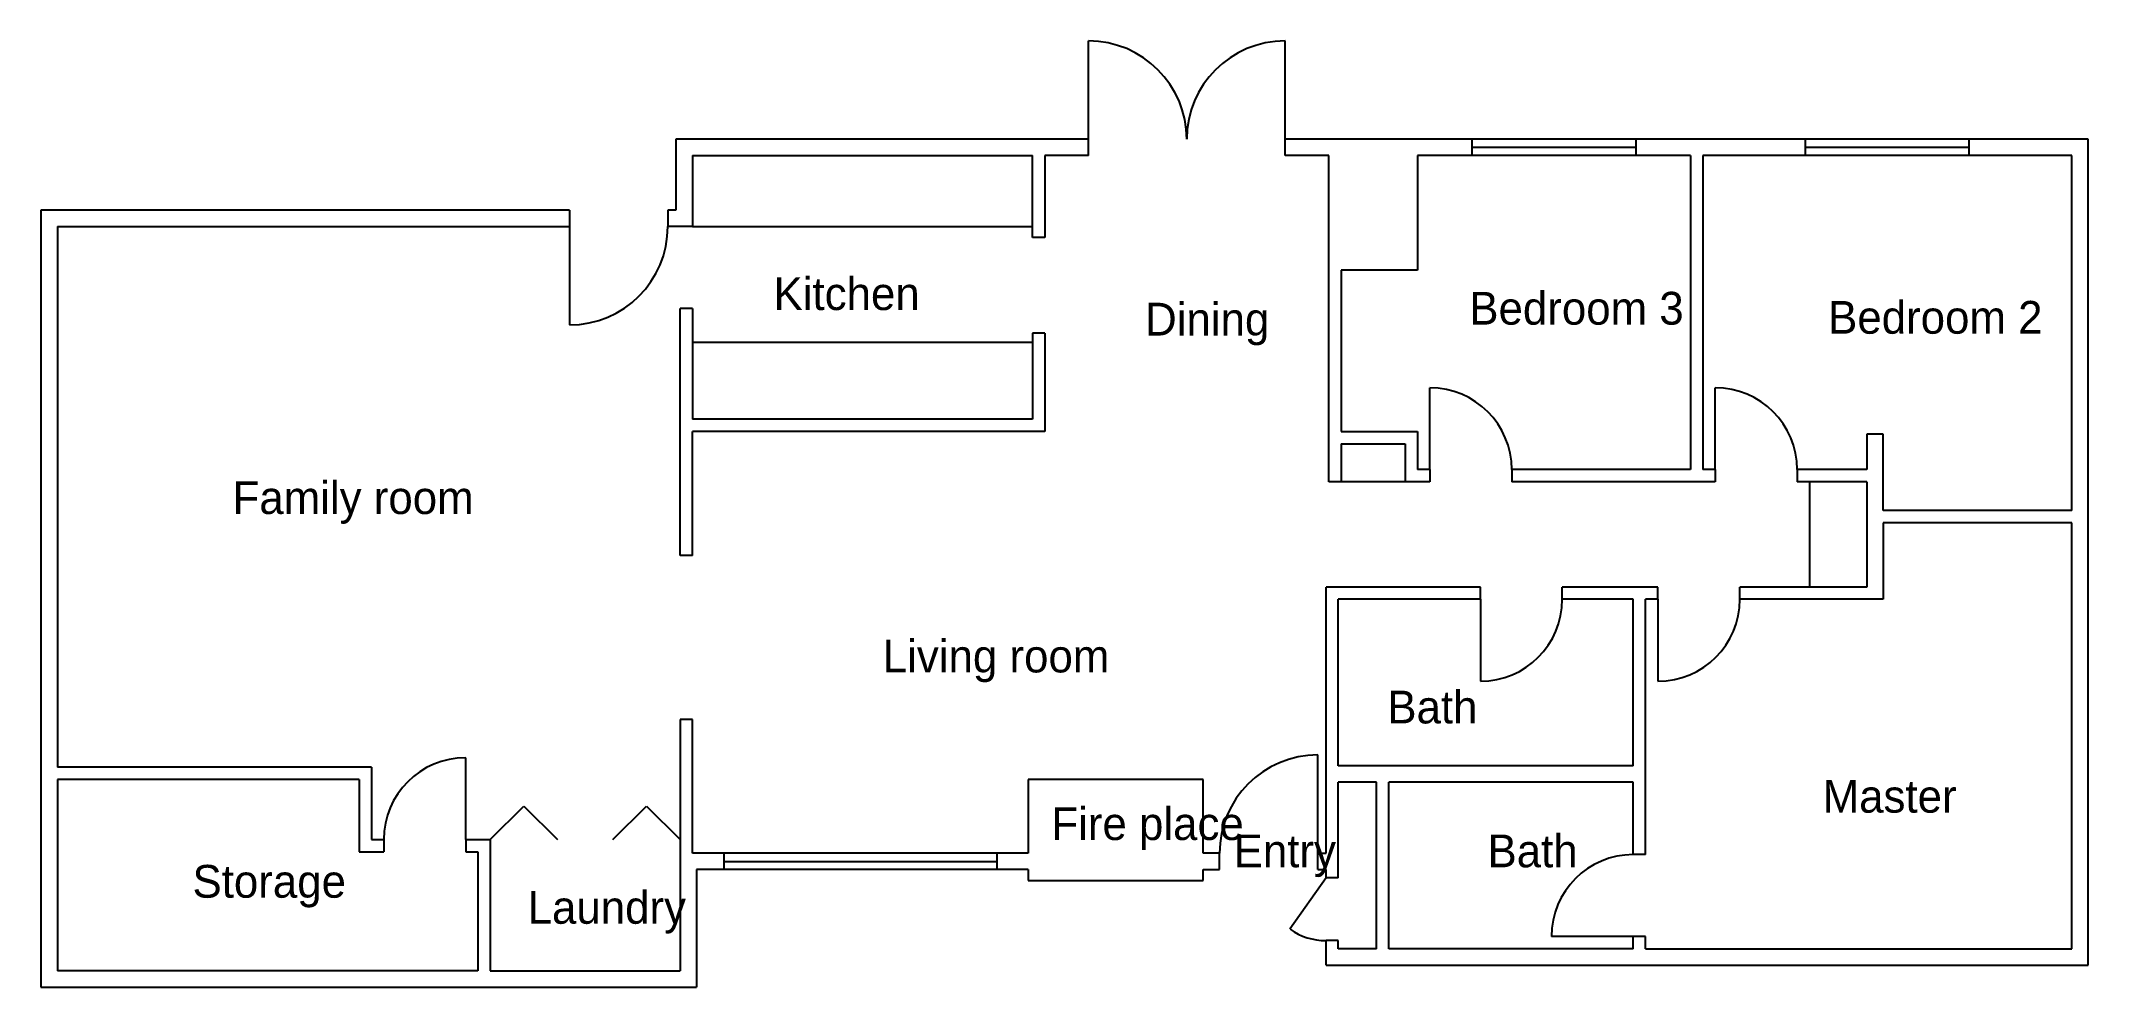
# Model space of a CAD drawing. Extents: x -517 to 233, y -15 to 332.
import ezdxf

# ---------------------------------------------------------------- set-up
doc = ezdxf.new("R2010")
doc.units = 0
for name, color, linetype in [('Doors', 3, 'Continuous'), ('Text', 4, 'Continuous'), ('Walls', 1, 'Continuous'), ('Windows', 74, 'Continuous')]:
    doc.layers.add(name, color=color, linetype=linetype)

msp = doc.modelspace()

# ---------------------------------------------------------------- linework, layer by layer
at = {"layer": 'Doors'}
for p, q in [((-133.09, 295.77), (-133.09, 331.77)), ((-61.09, 295.77), (-61.09, 331.77)), ((-323.09, 263.77), (-323.09, 227.77)), ((-8.09, 174.77), (-8.09, 204.77)), ((96.41, 174.77), (96.41, 204.77)), ((10.41, 127.27), (10.41, 97.27)), ((75.41, 127.27), (75.41, 97.27)), ((-361.09, 39.27), (-361.09, 69.27)), ((-49.09, 34.27), (-49.09, 70.27)), ((-352.09, 39.27), (-339.81, 51.55)), ((-339.81, 51.55), (-327.52, 39.27)), ((-307.17, 39.27), (-294.88, 51.55)), ((-294.88, 51.55), (-282.59, 39.27)), ((-46.09, 25.27), (-59.29, 6.43)), ((66.41, 3.77), (36.41, 3.77))]:
    msp.add_line(p, q, dxfattribs=at)
for centre, radius, start, end in [((-133.09, 295.77), 36, 0, 90), ((-61.09, 295.77), 36, 90, 180), ((-323.09, 263.77), 36, 270, 0), ((-8.09, 174.77), 30, 0, 90), ((96.41, 174.77), 30, 0, 90), ((10.41, 127.27), 30, 270, 0), ((75.41, 127.27), 30, 270, 0), ((-361.09, 39.27), 30, 90, 180), ((-49.09, 34.27), 36, 90, 180), ((66.41, 3.77), 30, 90, 180), ((-46.09, 25.27), 23, 235, 270)]:
    msp.add_arc(centre, radius, start, end, dxfattribs=at)
at = {"layer": 'Walls'}
for p, q in [((-284.09, 295.77), (-284.09, 269.77)), ((-133.09, 295.77), (-284.09, 295.77)), ((-133.09, 289.77), (-133.09, 295.77)), ((-61.09, 289.77), (-61.09, 295.77)), ((232.91, 295.77), (-61.09, 295.77)), ((232.91, -6.73), (232.91, 295.77)), ((-278.09, 289.77), (-153.59, 289.77)), ((-278.09, 289.77), (-278.09, 263.77)), ((-153.59, 259.77), (-153.59, 289.77)), ((-149.09, 289.77), (-149.09, 259.77)), ((-133.09, 289.77), (-149.09, 289.77)), ((-45.09, 289.77), (-61.09, 289.77)), ((-45.09, 170.27), (-45.09, 289.77)), ((-12.59, 289.77), (-12.59, 247.77)), ((87.41, 289.77), (-12.59, 289.77)), ((87.41, 289.77), (87.41, 174.77)), ((91.91, 289.77), (91.91, 174.77)), ((226.91, 289.77), (91.91, 289.77)), ((226.91, 159.77), (226.91, 289.77)), ((-516.59, 269.77), (-516.59, -14.73)), ((-323.09, 269.77), (-516.59, 269.77)), ((-510.59, 263.77), (-510.59, 65.77)), ((-510.59, 263.77), (-323.09, 263.77)), ((-323.09, 269.77), (-323.09, 263.77)), ((-284.09, 269.77), (-287.09, 269.77)), ((-287.09, 269.77), (-287.09, 263.77)), ((-278.09, 263.77), (-287.09, 263.77)), ((-278.09, 263.77), (-153.59, 263.77)), ((-149.09, 259.77), (-153.59, 259.77)), ((-40.59, 247.77), (-40.59, 188.77)), ((-12.59, 247.77), (-40.59, 247.77)), ((-278.09, 233.77), (-282.59, 233.77)), ((-282.59, 143.27), (-282.59, 233.77)), ((-278.09, 233.77), (-278.09, 193.27)), ((-153.59, 221.27), (-278.09, 221.27)), ((-153.59, 224.77), (-153.59, 193.27)), ((-149.09, 224.77), (-153.59, 224.77)), ((-149.09, 224.77), (-149.09, 188.77)), ((-153.59, 193.27), (-278.09, 193.27)), ((-149.09, 188.77), (-278.09, 188.77)), ((-278.09, 143.27), (-278.09, 188.77)), ((-40.59, 188.77), (-12.59, 188.77)), ((-12.59, 188.77), (-12.59, 174.77)), ((151.91, 187.77), (151.91, 174.77)), ((157.91, 187.77), (151.91, 187.77)), ((157.91, 159.77), (157.91, 187.77)), ((-40.59, 184.27), (-40.59, 170.27)), ((-40.59, 184.27), (-17.09, 184.27)), ((-17.09, 184.27), (-17.09, 170.27)), ((-8.09, 174.77), (-12.59, 174.77)), ((-8.09, 174.77), (-8.09, 170.27)), ((21.91, 174.77), (21.91, 170.27)), ((87.41, 174.77), (21.91, 174.77)), ((96.41, 174.77), (91.91, 174.77)), ((96.41, 174.77), (96.41, 170.27)), ((151.91, 174.77), (126.41, 174.77)), ((126.41, 174.77), (126.41, 170.27)), ((-8.09, 170.27), (-45.09, 170.27)), ((96.41, 170.27), (21.91, 170.27)), ((151.91, 170.27), (126.41, 170.27)), ((130.91, 170.27), (130.91, 131.77)), ((151.91, 170.27), (151.91, 131.77)), ((226.91, 159.77), (157.91, 159.77)), ((226.91, 155.27), (157.91, 155.27)), ((157.91, 155.27), (157.91, 127.27)), ((226.91, -0.73), (226.91, 155.27)), ((-278.09, 143.27), (-282.59, 143.27)), ((10.41, 131.77), (-46.09, 131.77)), ((-46.09, 34.27), (-46.09, 131.77)), ((10.41, 127.27), (10.41, 131.77)), ((75.41, 131.77), (40.41, 131.77)), ((40.41, 127.27), (40.41, 131.77)), ((75.41, 127.27), (75.41, 131.77)), ((151.91, 131.77), (105.41, 131.77)), ((105.41, 127.27), (105.41, 131.77)), ((10.41, 127.27), (-41.59, 127.27)), ((-41.59, 66.27), (-41.59, 127.27)), ((66.41, 127.27), (40.41, 127.27)), ((66.41, 66.27), (66.41, 127.27)), ((70.91, 33.77), (70.91, 127.27)), ((75.41, 127.27), (70.91, 127.27)), ((157.91, 127.27), (105.41, 127.27)), ((-278.09, 83.27), (-282.59, 83.27)), ((-282.59, 83.27), (-282.59, -8.73)), ((-278.09, 34.27), (-278.09, 83.27)), ((-395.59, 65.77), (-510.59, 65.77)), ((-510.59, 61.27), (-510.59, -8.73)), ((-400.09, 61.27), (-510.59, 61.27)), ((-400.09, 61.27), (-400.09, 34.77)), ((-395.59, 65.77), (-395.59, 39.27)), ((-91.09, 61.27), (-155.09, 61.27)), ((-155.09, 61.27), (-155.09, 34.27)), ((-91.09, 34.27), (-91.09, 61.27)), ((66.41, 66.27), (-41.59, 66.27)), ((-27.59, 60.27), (-41.59, 60.27)), ((-41.59, 25.27), (-41.59, 60.27)), ((-27.59, -0.73), (-27.59, 60.27)), ((-23.09, -0.73), (-23.09, 60.27)), ((66.41, 60.27), (-23.09, 60.27)), ((66.41, 33.77), (66.41, 60.27)), ((-395.59, 39.27), (-391.09, 39.27)), ((-391.09, 39.27), (-391.09, 34.77)), ((-361.09, 39.27), (-352.09, 39.27)), ((-361.09, 39.27), (-361.09, 34.77)), ((-352.09, 39.27), (-352.09, -8.73)), ((-400.09, 34.77), (-391.09, 34.77)), ((-361.09, 34.77), (-356.59, 34.77)), ((-356.59, 34.77), (-356.59, -8.73)), ((-155.09, 34.27), (-278.09, 34.27)), ((-85.09, 34.27), (-91.09, 34.27)), ((-85.09, 28.27), (-85.09, 34.27)), ((-49.09, 28.27), (-49.09, 34.27)), ((-49.09, 34.27), (-46.09, 34.27)), ((70.91, 33.77), (66.41, 33.77)), ((-155.09, 28.27), (-276.59, 28.27)), ((-276.59, 28.27), (-276.59, -14.73)), ((-155.09, 28.27), (-155.09, 24.27)), ((-155.09, 24.27), (-91.09, 24.27)), ((-91.09, 24.27), (-91.09, 28.27)), ((-91.09, 28.27), (-85.09, 28.27)), ((-49.09, 28.27), (-46.09, 28.27)), ((-46.09, 25.27), (-46.09, 28.27)), ((-41.59, 25.27), (-46.09, 25.27)), ((-41.59, 2.27), (-46.09, 2.27)), ((-46.09, -6.73), (-46.09, 2.27)), ((-41.59, -0.73), (-41.59, 2.27)), ((66.41, -0.73), (66.41, 3.77)), ((70.91, 3.77), (66.41, 3.77)), ((70.91, -0.73), (70.91, 3.77)), ((-46.09, -6.73), (232.91, -6.73)), ((-27.59, -0.73), (-41.59, -0.73)), ((66.41, -0.73), (-23.09, -0.73)), ((70.91, -0.73), (226.91, -0.73)), ((-516.59, -14.73), (-276.59, -14.73)), ((-356.59, -8.73), (-510.59, -8.73)), ((-352.09, -8.73), (-282.59, -8.73))]:
    msp.add_line(p, q, dxfattribs=at)
at = {"layer": 'Windows'}
for p, q in [((7.41, 289.77), (7.41, 295.77)), ((67.41, 292.77), (7.41, 292.77)), ((67.41, 289.77), (67.41, 295.77)), ((129.41, 289.77), (129.41, 295.77)), ((189.41, 292.77), (129.41, 292.77)), ((189.41, 289.77), (189.41, 295.77)), ((-266.59, 34.27), (-266.59, 28.27)), ((-266.59, 31.27), (-166.59, 31.27)), ((-166.59, 34.27), (-166.59, 28.27))]:
    msp.add_line(p, q, dxfattribs=at)

# ---------------------------------------------------------------- texts
at = {"layer": 'Text'}
for s, p in [('Kitchen', (-248.38, 233.21)), ('Bedroom 3', (6.36, 227.87)), ('Dining', (-112.34, 223.87)), ('Bedroom 2', (137.73, 224.54)), ('Family room', (-446.44, 158.51)), ('Living room', (-208.37, 100.49)), ('Bath', (-23.65, 81.82)), ('Master', (135.73, 49.14)), ('Fire place', (-146.66, 39.12)), ('Entry', (-79.91, 29.13)), ('Bath', (13.03, 29.13)), ('Storage', (-461.11, 17.99)), ('Laundry', (-338.41, 8.46))]:
    msp.add_text(s, height=12, dxfattribs=at).set_placement(p)

doc.saveas('drawing.dxf')
